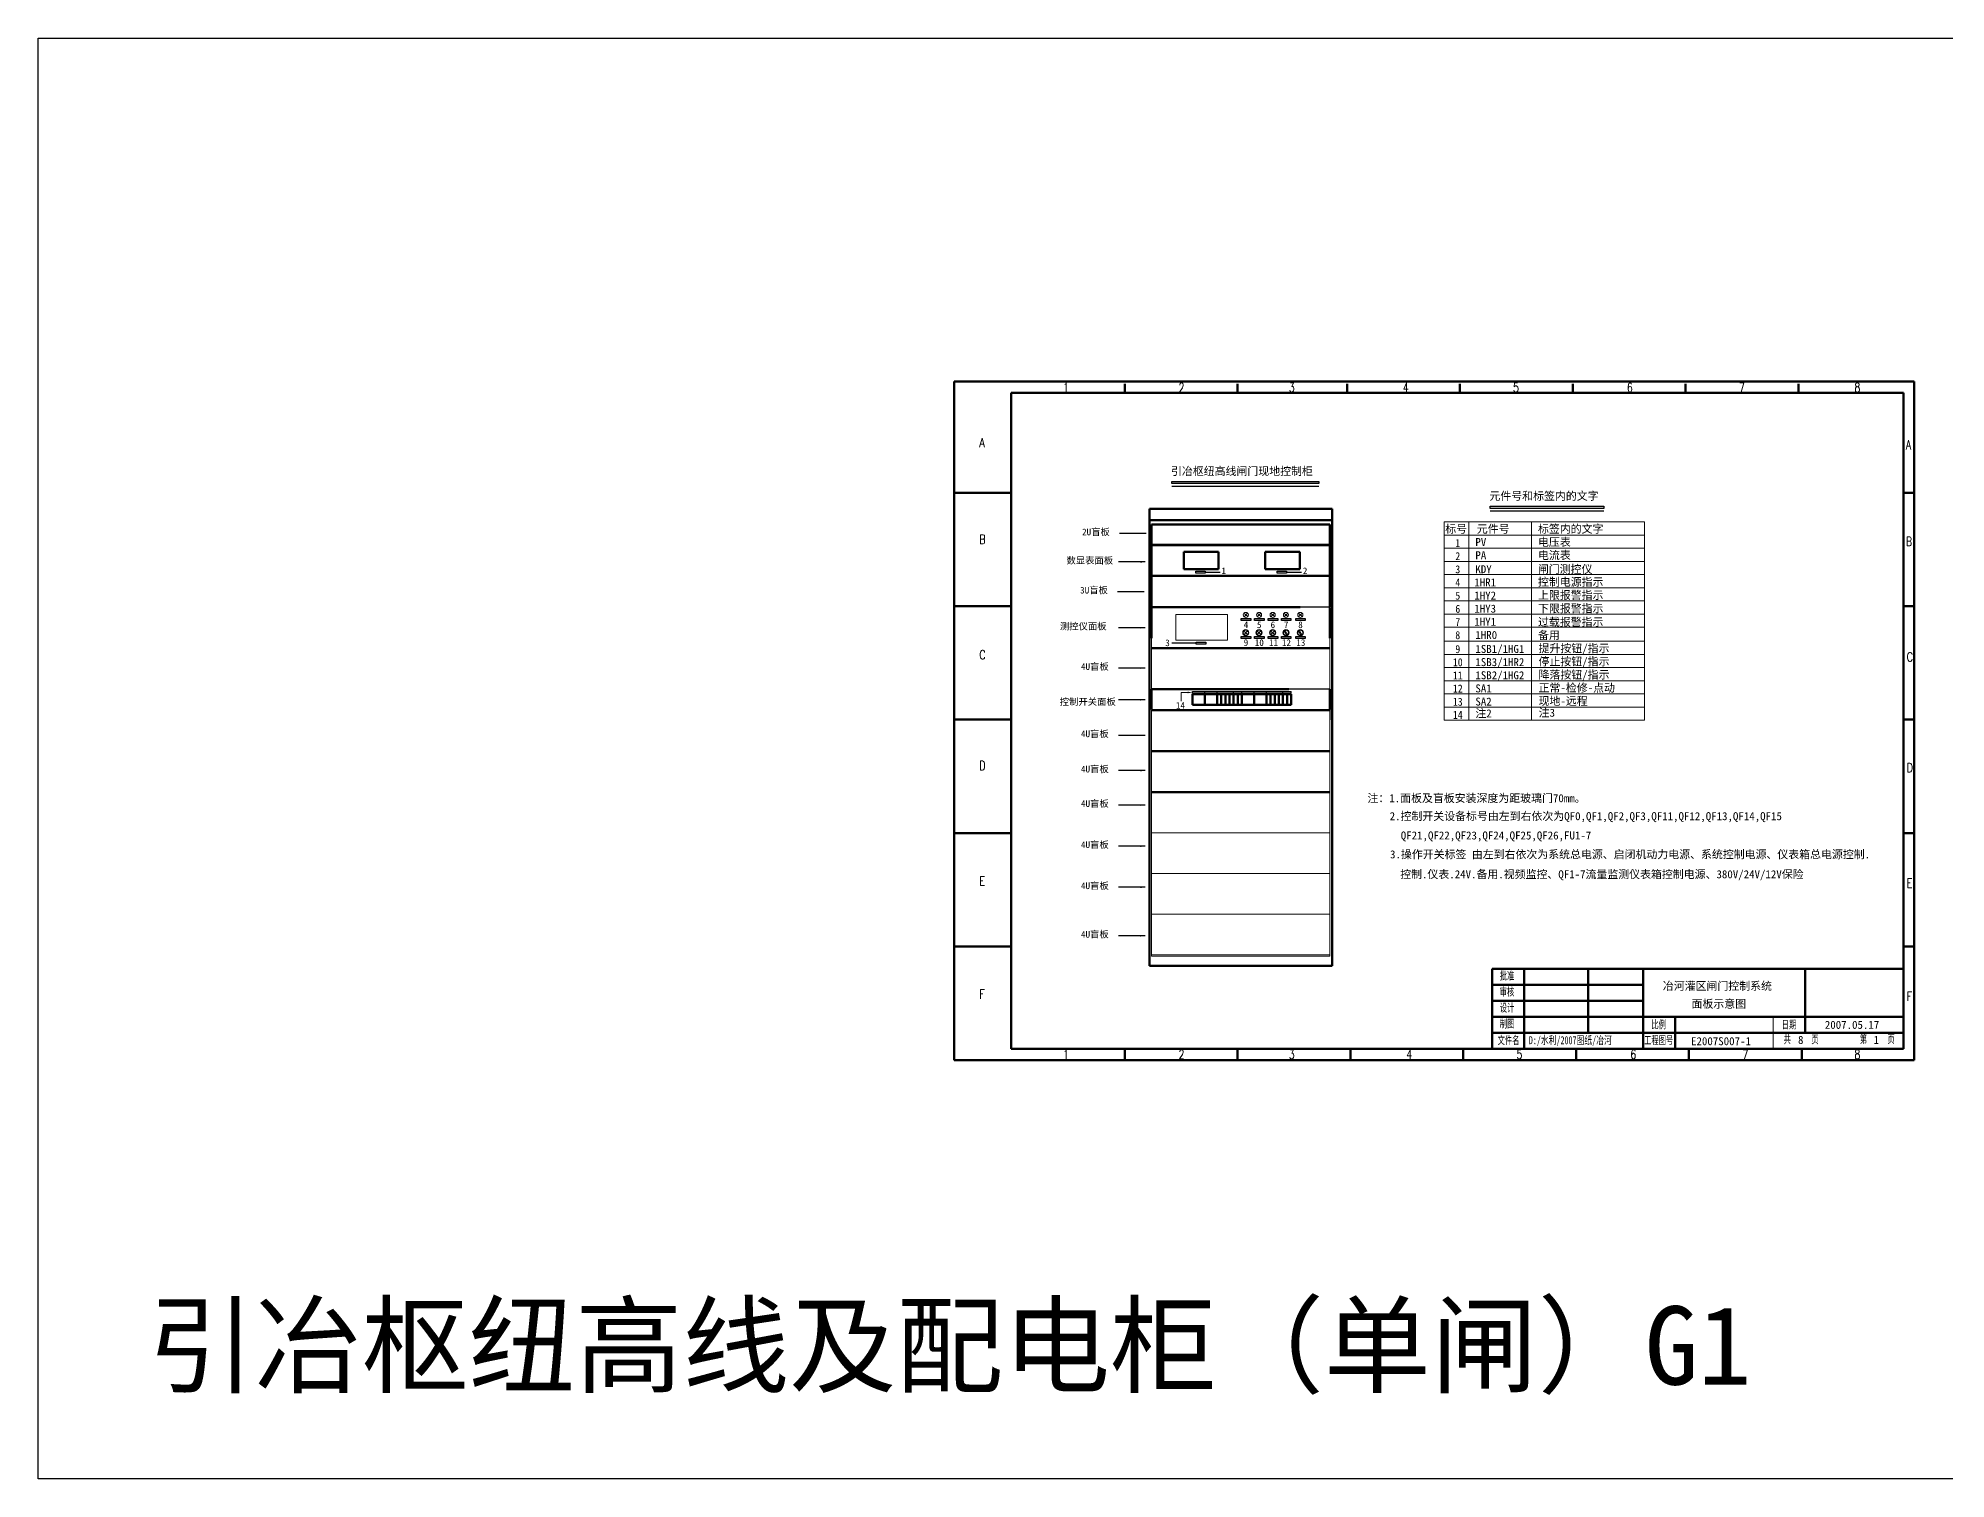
# Model space of a CAD drawing. Header units: millimetres. Extents: x 351 to 10319, y -5939 to 5511.
# Drawn here: x 2042 to 2876, y -1636 to -1005 of the extents above; entities that cross this region are included whole.
import ezdxf
from ezdxf.enums import TextEntityAlignment as Align

# ---------------------------------------------------------------- set-up
doc = ezdxf.new("R2010")
doc.units = ezdxf.units.MM
for name, color, linetype in [('40', 7, 'Continuous'), ('41', 7, 'Continuous'), ('DIM', 7, 'Continuous')]:
    doc.layers.add(name, color=color, linetype=linetype)
doc.styles.add('HZ', font='txt.shx', dxfattribs={"width": 0.65, "bigfont": 'hztxt.shx'})
doc.styles.add('song', font='SimSun.ttf', dxfattribs={"width": 0.65})
doc.styles.add('仿宋', font='SIMFANG.TTF', dxfattribs={"width": 0.65})
doc.dimstyles.new('ISO-25', dxfattribs={"dimtxt": 3.5, "dimasz": 2, "dimexe": 1.25, "dimexo": 0.625, "dimtad": 1, "dimtoh": 1, "dimtxsty": 'song', "dimcen": 2.5, "dimadec": 0, "dimazin": 0, "dimtfac": 1, "dimtmove": 0, "dimatfit": 3, "dimfxl": 0, "dimarcsym": 0})

# ---------------------------------------------------------------- blocks, each defined once
blk = doc.blocks.new('A3图框')
at = {"color": 0, "lineweight": 50}
for p, q in [((167.91, 122.87), (-252.09, 122.87)), ((-177.45, 121.9), (-177.45, 117.9)), ((-128.08, 121.9), (-128.08, 117.9)), ((-80.2, 121.9), (-80.2, 117.9)), ((-30.83, 121.9), (-30.83, 117.9)), ((18.54, 121.9), (18.54, 117.9)), ((67.91, 121.9), (67.91, 117.9)), ((117.28, 121.9), (117.28, 117.9)), ((-227.09, 74.21), (-252.09, 74.21)), ((167.91, 74.21), (163.31, 74.21)), ((-227.09, 24.55), (-252.09, 24.55)), ((167.91, 24.55), (163.31, 24.55)), ((-227.09, -25.11), (-252.09, -25.11)), ((167.48, -25.11), (163.31, -25.11)), ((-227.09, -74.77), (-252.09, -74.77)), ((167.91, -74.77), (163.31, -74.77)), ((-227.09, -124.43), (-252.09, -124.43)), ((167.91, -124.43), (163.31, -124.43)), ((167.91, -174.13), (-252.08, -174.13)), ((-177.45, -169.13), (-177.45, -174.09)), ((-128.08, -169.13), (-128.08, -174.09)), ((-78.71, -169.13), (-78.71, -174.09)), ((-29.34, -169.13), (-29.34, -174.09)), ((20.03, -169.13), (20.03, -174.09)), ((69.4, -169.13), (69.4, -174.09)), ((118.77, -169.13), (118.77, -174.09))]:
    blk.add_line(p, q, dxfattribs=at)
at = {"lineweight": 20}
blk.add_line((106.31, -155.13), (106.31, -169.13), dxfattribs=at)
at = {"layer": '40', "color": 0, "lineweight": 50}
for p, q in [((163.31, 117.86), (-227.09, 117.86)), ((163.31, -169.13), (163.31, 117.86)), ((-16.69, -134.13), (163.31, -134.13)), ((-16.69, -169.13), (-16.69, -134.13)), ((-16.69, -141.13), (49.31, -141.13)), ((-2.69, -169.13), (-2.69, -134.13)), ((25.31, -162.13), (25.31, -134.13)), ((49.31, -169.13), (49.31, -134.13)), ((120.31, -162.13), (120.31, -134.13)), ((-16.69, -148.13), (49.31, -148.13)), ((-16.69, -155.13), (163.31, -155.13)), ((63.31, -169.13), (63.31, -155.13)), ((63.31, -169.13), (63.31, -155.13)), ((120.31, -162.13), (120.31, -155.13)), ((-16.69, -162.13), (163.31, -162.13)), ((-227.09, -169.13), (163.31, -169.13))]:
    blk.add_line(p, q, dxfattribs=at)
at = {"layer": '41', "color": 0, "lineweight": 50}
for p, q in [((-252.09, 122.87), (-252.09, -174.13)), ((-227.09, 117.86), (-227.09, -169.13)), ((167.91, 122.87), (167.91, -174.13))]:
    blk.add_line(p, q, dxfattribs=at)
at = {"color": 0, "lineweight": 50, "style": 'HZ', "width": 0.75}
for s, p in [('1', (-204.46, 118.25)), ('2', (-153.9, 118.25)), ('3', (-105.64, 118.25)), ('4', (-55.8, 118.25)), ('5', (-7.53, 118.25)), ('6', (42.26, 118.25)), ('7', (91.29, 118.25)), ('8', (141.81, 118.25)), ('A', (-241.05, 94.13)), ('A', (164.3, 93.18)), ('B', (-241.05, 51.84)), ('B', (164.3, 50.89)), ('C', (-241.05, 1.29)), ('C', (164.68, 0.34)), ('D', (-241.05, -47.19)), ('D', (164.68, -48.14)), ('E', (-241.05, -97.74)), ('E', (164.68, -98.68)), ('F', (-241.05, -147.25)), ('F', (164.68, -148.2)), ('1', (-204.46, -173.57)), ('2', (-153.9, -173.57)), ('3', (-105.64, -173.57)), ('4', (-54.31, -173.57)), ('5', (-6.05, -173.57)), ('6', (43.75, -173.57)), ('7', (92.78, -173.57)), ('8', (141.81, -173.57))]:
    blk.add_text(s, height=4, dxfattribs=at).set_placement(p)
at = {"layer": '41', "color": 0, "lineweight": 20, "style": '仿宋', "width": 0.65}
for s, p in [('批准', (-13.37, -138.93)), ('设计', (-13.37, -152.93)), ('审核', (-13.37, -145.93)), ('制图', (-13.37, -159.93)), ('比例', (52.97, -160.27)), ('日期', (109.97, -160.27)), ('文件名', (-14.32, -167.16)), ('工程图号', (49.8, -167.15)), ('共     页', (110.85, -166.78)), ('第     页', (144.15, -166.64))]:
    blk.add_text(s, height=3.5, dxfattribs=at).set_placement(p)

msp = doc.modelspace()

# ---------------------------------------------------------------- linework, layer by layer
at = {"color": 0}
for p, q in [((2537.598, -1199.104), (2601.912, -1199.104)), ((2537.598, -1200.102), (2537.598, -1199.104)), ((2601.912, -1200.102), (2537.598, -1200.102)), ((2537.598, -1201.162), (2601.912, -1201.162)), ((2601.912, -1199.104), (2601.912, -1200.102)), ((2676.927, -1209.955), (2726.68, -1209.955)), ((2676.927, -1210.952), (2676.927, -1209.955)), ((2726.68, -1209.955), (2726.68, -1210.952)), ((2726.68, -1210.952), (2676.927, -1210.952)), ((2676.927, -1212.013), (2726.68, -1212.013)), ((2546.648, -1291.051), (2589.848, -1291.051)), ((2546.648, -1291.925), (2546.648, -1291.051)), ((2589.848, -1291.925), (2546.648, -1291.925)), ((2552.048, -1291.925), (2552.048, -1291.051)), ((2557.448, -1291.925), (2557.448, -1291.051)), ((2564.648, -1291.925), (2564.648, -1291.051)), ((2568.248, -1291.925), (2568.248, -1291.051)), ((2573.648, -1291.925), (2573.648, -1291.051)), ((2579.048, -1291.925), (2579.048, -1291.051)), ((2586.248, -1291.925), (2586.248, -1291.051)), ((2589.848, -1291.925), (2589.848, -1291.051))]:
    msp.add_line(p, q, dxfattribs=at)
at = {"lineweight": 50}
for p, q in [((2527.81, -1211.12), (2607.81, -1211.12)), ((2527.81, -1211.12), (2527.81, -1411.12)), ((2527.81, -1216.12), (2607.81, -1216.12)), ((2528.81, -1217.947), (2606.81, -1217.947)), ((2528.81, -1217.947), (2606.81, -1217.947)), ((2528.81, -1217.947), (2528.81, -1244.851)), ((2606.81, -1217.947), (2606.81, -1244.851)), ((2607.81, -1211.12), (2607.81, -1411.12)), ((2607.81, -1211.12), (2607.81, -1371.108)), ((2528.81, -1226.837), (2606.81, -1226.837)), ((2527.81, -1227.071), (2594.81, -1227.071)), ((2528.81, -1227.071), (2606.81, -1227.071)), ((2542.871, -1229.925), (2542.871, -1237.536)), ((2542.871, -1229.925), (2558.071, -1229.925)), ((2558.071, -1229.925), (2558.071, -1237.536)), ((2578.462, -1229.925), (2578.462, -1237.536)), ((2578.462, -1229.925), (2593.662, -1229.925)), ((2593.662, -1229.925), (2593.662, -1237.536)), ((2528.81, -1240.406), (2606.81, -1240.406)), ((2528.81, -1240.406), (2593.81, -1240.406)), ((2528.81, -1240.606), (2528.81, -1267.647)), ((2542.871, -1237.536), (2558.071, -1237.536)), ((2578.462, -1237.536), (2593.662, -1237.536)), ((2606.81, -1240.606), (2606.81, -1253.941)), ((2528.81, -1254.141), (2593.81, -1254.141)), ((2606.81, -1254.312), (2606.81, -1267.647)), ((2528.81, -1272.121), (2606.81, -1272.121)), ((2528.81, -1290.101), (2588.81, -1290.101)), ((2528.81, -1290.101), (2528.81, -1298.991)), ((2546.648, -1292.196), (2589.848, -1292.196)), ((2546.648, -1292.196), (2546.648, -1296.896)), ((2552.048, -1292.196), (2552.048, -1296.896)), ((2552.048, -1292.196), (2552.048, -1296.896)), ((2557.448, -1292.196), (2557.448, -1296.896)), ((2559.248, -1292.196), (2559.248, -1296.896)), ((2561.048, -1292.196), (2561.048, -1296.896)), ((2562.848, -1292.196), (2562.848, -1296.896)), ((2564.648, -1292.196), (2564.648, -1296.896)), ((2566.448, -1292.196), (2566.448, -1296.896)), ((2568.248, -1292.196), (2568.248, -1296.896)), ((2568.248, -1292.196), (2568.248, -1296.896)), ((2573.648, -1292.196), (2573.648, -1296.896)), ((2573.648, -1292.196), (2573.648, -1296.896)), ((2579.048, -1292.196), (2579.048, -1296.896)), ((2580.848, -1292.196), (2580.848, -1296.896)), ((2582.648, -1292.196), (2582.648, -1296.896)), ((2584.448, -1292.196), (2584.448, -1296.896)), ((2586.248, -1292.196), (2586.248, -1296.896)), ((2588.048, -1292.196), (2588.048, -1296.896)), ((2589.848, -1292.196), (2589.848, -1296.896)), ((2589.848, -1292.196), (2589.848, -1296.896)), ((2606.81, -1290.101), (2606.81, -1298.991)), ((2528.81, -1299.191), (2606.676, -1299.191)), ((2528.81, -1299.191), (2606.81, -1299.191)), ((2546.648, -1296.896), (2589.848, -1296.896)), ((2528.81, -1317.171), (2606.676, -1317.171)), ((2528.81, -1335.151), (2606.676, -1335.151)), ((2527.81, -1411.12), (2607.81, -1411.12)), ((2527.81, -1411.12), (2607.81, -1411.12)), ((2527.81, -1411.12), (2607.81, -1411.12))]:
    msp.add_line(p, q, dxfattribs=at)
at = {"color": 0, "lineweight": 20}
for p, q in [((2656.775, -1216.871), (2744.367, -1216.871)), ((2656.775, -1303.609), (2656.775, -1216.871)), ((2667.574, -1216.871), (2667.574, -1303.609)), ((2694.969, -1216.871), (2694.969, -1303.609)), ((2744.367, -1216.871), (2744.367, -1303.609)), ((2656.775, -1222.63), (2744.367, -1222.63)), ((2656.775, -1228.39), (2744.367, -1228.39)), ((2656.775, -1234.149), (2744.367, -1234.149)), ((2656.775, -1239.908), (2744.367, -1239.908)), ((2656.775, -1245.668), (2744.367, -1245.668)), ((2656.775, -1251.427), (2744.367, -1251.427)), ((2656.775, -1257.186), (2744.367, -1257.186)), ((2656.775, -1262.946), (2744.367, -1262.946)), ((2744.367, -1269.054), (2656.775, -1269.054)), ((2656.775, -1274.813), (2744.367, -1274.813)), ((2656.775, -1280.572), (2744.367, -1280.572)), ((2656.775, -1286.331), (2744.367, -1286.331)), ((2656.775, -1286.331), (2744.367, -1286.331)), ((2656.775, -1292.091), (2744.367, -1292.091)), ((2656.775, -1297.85), (2744.367, -1297.85)), ((2656.775, -1303.609), (2744.367, -1303.609))]:
    msp.add_line(p, q, dxfattribs=at)
at = {"lineweight": 20}
for p, q in [((2528.81, -1240.606), (2606.81, -1240.606)), ((2528.81, -1253.941), (2606.81, -1253.941)), ((2528.81, -1253.941), (2606.81, -1253.941)), ((2528.81, -1254.141), (2606.81, -1254.141)), ((2528.81, -1254.141), (2606.81, -1254.141)), ((2528.81, -1254.141), (2528.81, -1271.921)), ((2539.454, -1257.431), (2561.954, -1257.431)), ((2539.454, -1257.431), (2539.454, -1268.631)), ((2561.954, -1257.431), (2561.954, -1268.631)), ((2569.138, -1256.815), (2570.853, -1258.272)), ((2569.229, -1258.367), (2570.762, -1256.72)), ((2574.941, -1256.815), (2576.656, -1258.272)), ((2575.032, -1258.367), (2576.565, -1256.72)), ((2580.905, -1256.815), (2582.62, -1258.272)), ((2580.996, -1258.367), (2582.529, -1256.72)), ((2586.708, -1256.815), (2588.423, -1258.272)), ((2586.799, -1258.367), (2588.332, -1256.72)), ((2592.993, -1256.815), (2594.708, -1258.272)), ((2593.084, -1258.367), (2594.617, -1256.72)), ((2606.81, -1254.141), (2606.81, -1271.921)), ((2569.138, -1264.612), (2570.853, -1266.068)), ((2569.229, -1266.163), (2570.762, -1264.517)), ((2574.941, -1264.612), (2576.656, -1266.068)), ((2575.032, -1266.163), (2576.565, -1264.517)), ((2580.905, -1264.612), (2582.62, -1266.068)), ((2580.996, -1266.163), (2582.529, -1264.517)), ((2528.81, -1271.921), (2606.81, -1271.921)), ((2528.81, -1272.121), (2593.81, -1272.121)), ((2528.81, -1272.121), (2593.81, -1272.121)), ((2528.81, -1272.121), (2528.81, -1289.901)), ((2539.454, -1268.631), (2561.954, -1268.631)), ((2606.81, -1272.121), (2606.81, -1289.901)), ((2528.81, -1289.901), (2606.81, -1289.901)), ((2528.81, -1290.101), (2606.81, -1290.101)), ((2541.736, -1291.488), (2541.736, -1295.312)), ((2589.848, -1291.925), (2589.848, -1291.051)), ((2528.81, -1298.991), (2606.81, -1298.991)), ((2528.81, -1299.191), (2528.81, -1317.171)), ((2606.81, -1299.191), (2606.81, -1316.971)), ((2606.81, -1307.398), (2606.81, -1325.178)), ((2528.81, -1316.971), (2606.676, -1316.971)), ((2528.81, -1317.171), (2528.81, -1335.151)), ((2606.81, -1317.171), (2606.81, -1334.951)), ((2606.81, -1325.178), (2606.81, -1357.456)), ((2528.81, -1334.951), (2606.676, -1334.951)), ((2528.81, -1335.151), (2528.81, -1352.931)), ((2606.81, -1335.151), (2606.81, -1352.931)), ((2528.81, -1352.931), (2606.676, -1352.931)), ((2528.81, -1352.931), (2528.81, -1370.911)), ((2528.81, -1357.225), (2528.81, -1406.871)), ((2606.81, -1353.131), (2606.81, -1370.911)), ((2606.81, -1357.225), (2606.81, -1406.871)), ((2528.81, -1370.711), (2606.676, -1370.711)), ((2528.81, -1388.491), (2606.676, -1388.491)), ((2528.81, -1406.271), (2606.676, -1406.271)), ((2528.81, -1406.871), (2606.81, -1406.871))]:
    msp.add_line(p, q, dxfattribs=at)
msp.add_line((2606.81, -1290.101), (2606.81, -1303.436))
msp.add_lwpolyline([(2041.655, -1005.139), (6974.596, -1005.139), (6974.596, -1635.619), (2041.655, -1635.619)], close=True)
at = {"color": 0}
for points in [[(2548.079, -1238.348), (2552.231, -1238.348), (2552.231, -1239.222), (2548.079, -1239.222)], [(2583.67, -1238.348), (2587.822, -1238.348), (2587.822, -1239.222), (2583.67, -1239.222)], [(2568.031, -1259.15), (2572.183, -1259.15), (2572.183, -1260.024), (2568.031, -1260.024)], [(2573.834, -1259.15), (2577.986, -1259.15), (2577.986, -1260.024), (2573.834, -1260.024)], [(2579.798, -1259.15), (2583.95, -1259.15), (2583.95, -1260.024), (2579.798, -1260.024)], [(2585.601, -1259.15), (2589.753, -1259.15), (2589.753, -1260.024), (2585.601, -1260.024)], [(2591.886, -1259.15), (2596.038, -1259.15), (2596.038, -1260.024), (2591.886, -1260.024)], [(2568.031, -1266.946), (2572.183, -1266.946), (2572.183, -1267.82), (2568.031, -1267.82)], [(2573.834, -1266.946), (2577.986, -1266.946), (2577.986, -1267.82), (2573.834, -1267.82)], [(2579.798, -1266.946), (2583.95, -1266.946), (2583.95, -1267.82), (2579.798, -1267.82)], [(2585.601, -1266.946), (2589.753, -1266.946), (2589.753, -1267.82), (2585.601, -1267.82)], [(2591.886, -1266.946), (2596.038, -1266.946), (2596.038, -1267.82), (2591.886, -1267.82)], [(2548.312, -1269.443), (2552.464, -1269.443), (2552.464, -1270.317), (2548.312, -1270.317)]]:
    msp.add_lwpolyline(points, close=True, dxfattribs=at)
at = {"lineweight": 20}
for points in [[(2586.812, -1264.607), (2587.187, -1264.382), (2588.442, -1266.475), (2588.067, -1266.7)], [(2593.097, -1264.607), (2593.472, -1264.382), (2594.728, -1266.475), (2594.352, -1266.7)]]:
    msp.add_lwpolyline(points, close=True, dxfattribs=at)
msp.add_lwpolyline([(2544.565, -1291.488), (2541.736, -1291.488)], dxfattribs=at)
for centre, radius in [((2569.995, -1257.544), 1.125), ((2575.799, -1257.544), 1.125), ((2581.762, -1257.544), 1.125), ((2587.566, -1257.544), 1.125), ((2593.851, -1257.544), 1.125), ((2569.995, -1265.34), 1.35), ((2569.995, -1265.34), 1.125), ((2575.799, -1265.34), 1.35), ((2575.799, -1265.34), 1.125), ((2581.762, -1265.34), 1.35), ((2581.762, -1265.34), 1.125), ((2587.566, -1265.34), 1.35), ((2587.566, -1265.34), 1.125), ((2593.851, -1265.34), 1.35), ((2593.851, -1265.34), 1.125)]:
    msp.add_circle(centre, radius, dxfattribs=at)
msp.add_solid([(2544.565, -1291.141), (2546.648, -1291.488), (2544.565, -1291.836)], dxfattribs=at)

# ---------------------------------------------------------------- block references
at = {"layer": '40', "lineweight": 20, "ltscale": 10}
msp.add_blockref('A3图框', (2694.481, -1278.268), dxfattribs=at)

# ---------------------------------------------------------------- texts
at = {"color": 0, "style": 'song'}
for s, p in [('引冶枢纽高线闸门现地控制柜', (2537.269, -1196.389)), ('元件号和标签内的文字', (2676.598, -1207.24))]:
    msp.add_text(s, height=3.5, dxfattribs=at).set_placement(p)
msp.add_text('引冶枢纽高线及配电柜（单闸）G1', height=34.3, dxfattribs=at).set_placement((2440.398, -1594.382), align=Align.CENTER)
at = {"layer": '41', "color": 0, "style": 'song'}
for s, height, p in [('2U盲板', 2.9167, (2498.375, -1222.681)), ('数显表面板', 2.9167, (2491.549, -1235.168)), ('1', 2.917, (2559.366, -1239.702)), ('2', 2.917, (2594.957, -1239.702)), ('3U盲板', 2.9167, (2497.505, -1248.177)), ('测控仪面板', 2.9167, (2488.657, -1263.976)), ('3', 2.917, (2534.771, -1271.223)), ('4', 2.917, (2569.077, -1263.323)), ('9', 2.917, (2569.077, -1271.12)), ('10', 2.9167, (2573.918, -1271.12)), ('5', 2.917, (2574.88, -1263.323)), ('11', 2.9167, (2580.139, -1271.12)), ('6', 2.917, (2580.844, -1263.323)), ('12', 2.9167, (2585.814, -1271.12)), ('7', 2.917, (2586.647, -1263.323)), ('13', 2.9167, (2592.099, -1271.12)), ('8', 2.917, (2592.932, -1263.323)), ('4U盲板', 2.9167, (2497.894, -1281.605)), ('控制开关面板', 2.9167, (2488.598, -1296.996)), ('14', 2.9167, (2539.432, -1298.63)), ('4U盲板', 2.9167, (2497.894, -1311.034)), ('4U盲板', 2.9167, (2497.894, -1326.476)), ('4U盲板', 2.9167, (2497.894, -1341.568)), ('注：1.面板及盲板安装深度为距玻璃门70mm。', 3.5, (2623.218, -1339.501)), ('2.控制开关设备标号由左到右依次为QF0,QF1,QF2,QF3,QF11,QF12,QF13,QF14,QF15', 3.5, (2632.944, -1347.367)), ('4U盲板', 2.9167, (2497.894, -1359.548)), ('QF21,QF22,QF23,QF24,QF25,QF26,FU1-7', 3.5, (2637.8, -1355.808)), ('4U盲板', 2.9167, (2497.894, -1377.528)), ('4U盲板', 2.9167, (2497.894, -1398.777)), ('冶河灌区闸门控制系统', 3.5, (2752.458, -1421.667)), ('面板示意图', 3.5, (2765.013, -1429.495)), ('2007.05.17', 3.5, (2823.33, -1438.677)), ('E2007S007-1', 3.5, (2764.792, -1445.84)), ('8', 3.5, (2811.591, -1445.274)), ('1', 3.5, (2844.626, -1445.274))]:
    msp.add_text(s, height=height, dxfattribs=at).set_placement(p)
at = {"layer": '41', "color": 0, "style": 'song', "width": 0.7}
msp.add_text('D:/水利/2007图纸/冶河', height=3.5, dxfattribs=at).set_placement((2693.837, -1445.407))
at = {"layer": 'DIM', "color": 0, "style": 'song'}
for s, p in [('标号', (2657.257, -1221.657)), ('元件号', (2671.073, -1221.657)), ('标签内的文字', (2697.833, -1221.657)), ('PV', (2670.438, -1227.416)), ('电压表', (2697.833, -1227.416)), ('PA', (2670.438, -1233.175)), ('电流表', (2697.833, -1233.175)), ('1HR1', (2669.972, -1245.042)), ('KDY', (2670.438, -1239.283)), ('控制电源指示', (2697.833, -1244.867)), ('闸门测控仪', (2697.795, -1239.284)), ('1HY2', (2669.972, -1250.802)), ('上限报警指示', (2697.833, -1250.626)), ('1HY3', (2669.972, -1256.561)), ('1HY1', (2669.972, -1262.32)), ('过载报警指示', (2697.833, -1262.411)), ('下限报警指示', (2697.833, -1256.475)), ('1HR0', (2670.438, -1268.08)), ('备用', (2697.833, -1268.171)), ('1SB1/1HG1', (2670.438, -1274.188)), ('1SB3/1HR2', (2670.438, -1279.947)), ('提升按钮/指示', (2698.091, -1273.93)), ('停止按钮/指示', (2698.091, -1279.689)), ('1SB2/1HG2', (2670.438, -1285.706)), ('降落按钮/指示', (2698.091, -1285.449)), ('SA1', (2670.438, -1291.466)), ('现地-远程', (2698.091, -1296.967)), ('正常-检修-点动', (2698.091, -1291.208)), ('注2', (2670.438, -1302.376)), ('SA2', (2670.438, -1297.225)), ('注3', (2698.125, -1302.099)), ('3.操作开关标签 由左到右依次为系统总电源、启闭机动力电源、系统控制电源、仪表箱总电源控制.', (2633.103, -1364.076)), ('控制.仪表.24V.备用.视频监控、QF1-7流量监测仪表箱控制电源、380V/24V/12V保险', (2637.542, -1372.786))]:
    msp.add_text(s, height=3.5, dxfattribs=at).set_placement(p)
at = {"layer": 'DIM', "color": 0, "width": 0.9}
for s, p in [('1', (2662.742, -1227.824)), ('2', (2662.742, -1233.583)), ('4', (2662.742, -1245.102)), ('3', (2662.742, -1239.343)), ('5', (2662.742, -1250.861)), ('6', (2662.742, -1256.621)), ('7', (2662.742, -1262.38)), ('8', (2662.742, -1268.139)), ('10', (2662.742, -1280.006)), ('9', (2662.742, -1274.247)), ('11', (2662.742, -1285.766)), ('12', (2662.742, -1291.525)), ('13', (2662.742, -1297.284)), ('14', (2662.742, -1303.044))]:
    msp.add_text(s, height=3.5, dxfattribs=at).set_placement(p, align=Align.CENTER)

# ---------------------------------------------------------------- leaders
at = {"lineweight": 20}
for points in [[(2526.393, -1221.893), (2514.784, -1221.893)], [(2525.927, -1234.381), (2514.317, -1234.381)], [(2552.623, -1238.908), (2558.773, -1238.908)], [(2588.214, -1238.908), (2594.364, -1238.908)], [(2525.524, -1247.389), (2513.914, -1247.389)], [(2525.971, -1263.188), (2514.361, -1263.188)], [(2548.312, -1269.88), (2537.612, -1269.88)], [(2525.912, -1280.818), (2514.302, -1280.818)], [(2525.912, -1294.718), (2514.302, -1294.718)], [(2525.912, -1310.247), (2514.302, -1310.247)], [(2525.912, -1325.688), (2514.302, -1325.688)], [(2525.912, -1340.78), (2514.302, -1340.78)], [(2525.912, -1358.76), (2514.302, -1358.76)], [(2525.912, -1376.74), (2514.302, -1376.74)], [(2525.912, -1397.989), (2514.302, -1397.989)]]:
    msp.add_leader(points, dimstyle='ISO-25', override={"dimgap": 0.625, "dimtad": 0}, dxfattribs=at)

doc.saveas('drawing.dxf')
